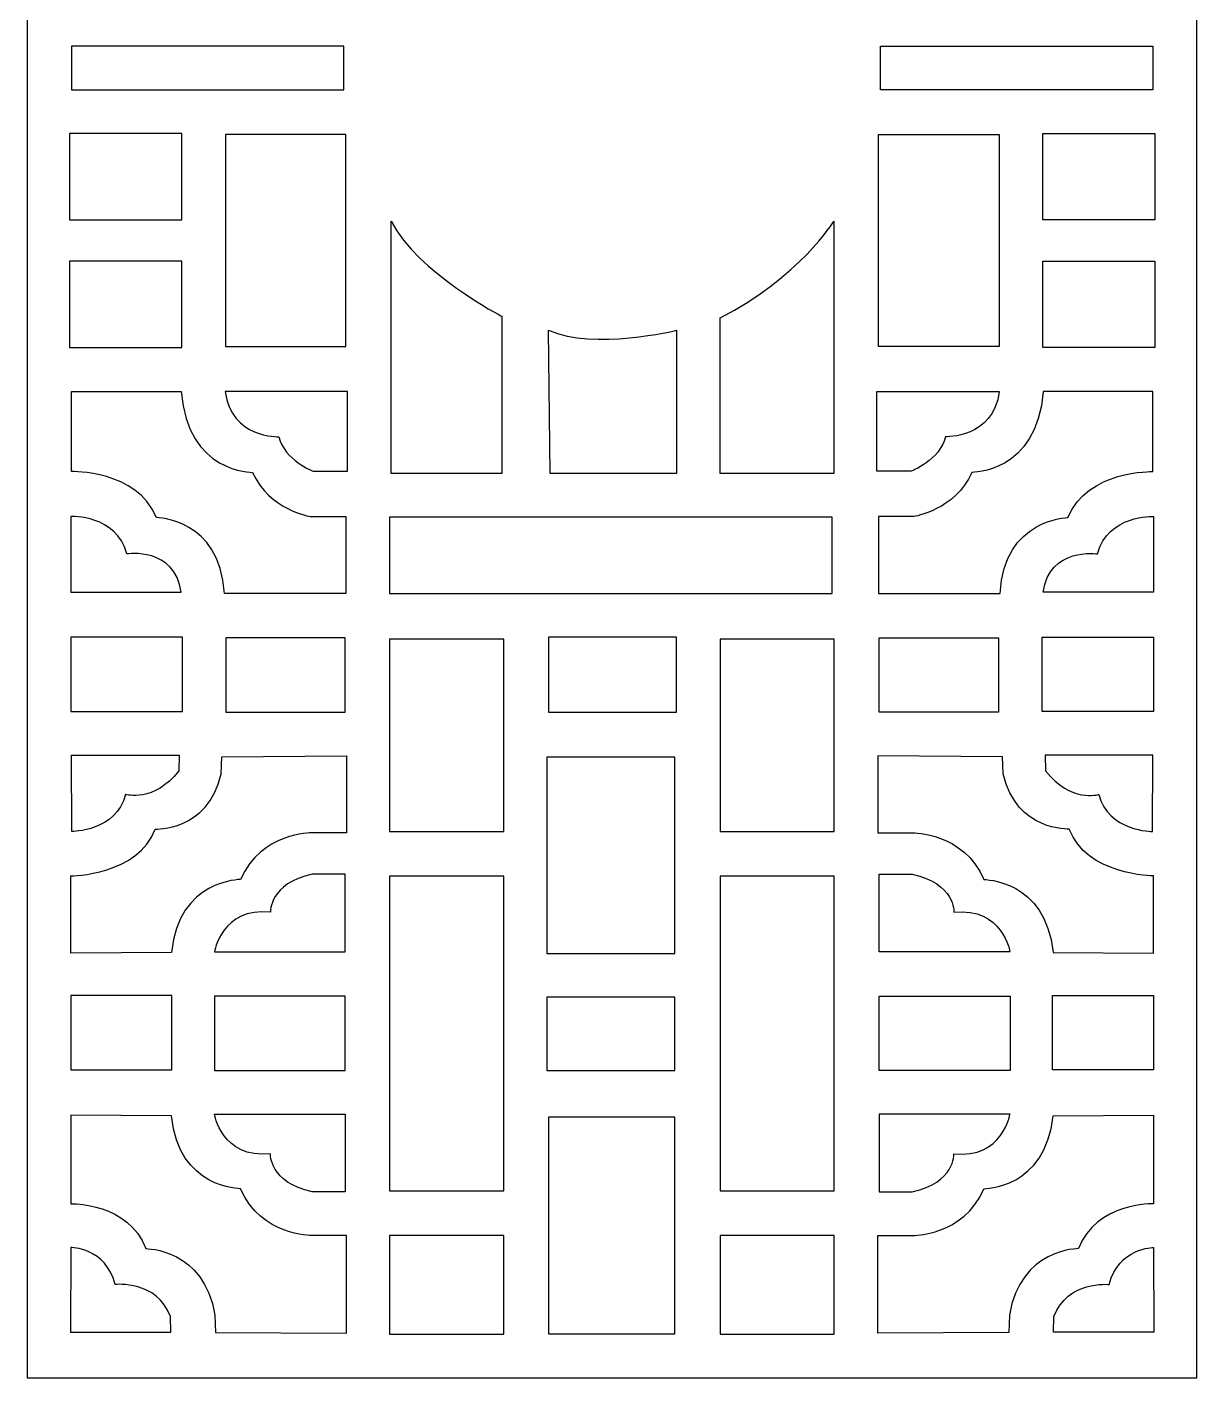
# Model space of a CAD drawing. Header units: centimetres. Extents: x -27.5 to -15.6, y -3.3 to 9.5.
# Drawn here: x -27.5 to -21.79, y -3.29 to 3.31 of the extents above; entities that cross this region are included whole.
import ezdxf

# ---------------------------------------------------------------- set-up
doc = ezdxf.new("R2010")
doc.units = ezdxf.units.CM
doc.header["$MEASUREMENT"] = 0
doc.layers.add('layer 1', color=7, linetype='Continuous')

msp = doc.modelspace()

# ---------------------------------------------------------------- linework, layer by layer
at = {"layer": 'layer 1', "color": 250}
for points, knots in [([(-27.49999, -3.28878), (-27.49999, -3.28878), (-27.49999, 9.49995), (-27.49999, 9.49995), (-27.49999, 9.49995), (-27.49999, 9.49995), (-21.79027, 9.49995), (-21.79027, 9.49995), (-21.79027, 9.49995), (-21.79027, 9.49995), (-21.79027, -3.28878), (-21.79027, -3.28878), (-21.79027, -3.28878), (-21.79027, -3.28878), (-27.49999, -3.28878), (-27.49999, -3.28878)], [0, 0, 0, 0, 0.2, 0.2, 0.2, 0.2, 0.4, 0.4, 0.4, 0.4, 0.6, 0.6, 0.6, 0.6, 1, 1, 1, 1]), ([(-27.28254, 3.00045), (-27.28254, 3.00045), (-27.28254, 3.21345), (-27.28254, 3.21345), (-27.28254, 3.21345), (-27.28254, 3.21345), (-25.95385, 3.21345), (-25.95385, 3.21345), (-25.95385, 3.21345), (-25.95385, 3.21345), (-25.95385, 3.00045), (-25.95385, 3.00045), (-25.95385, 3.00045), (-25.95385, 3.00045), (-27.28254, 3.00045), (-27.28254, 3.00045)], [0, 0, 0, 0, 0.2, 0.2, 0.2, 0.2, 0.4, 0.4, 0.4, 0.4, 0.6, 0.6, 0.6, 0.6, 1, 1, 1, 1]), ([(-22.00564, 3.00045), (-22.00564, 3.00045), (-22.00564, 3.21345), (-22.00564, 3.21345), (-22.00564, 3.21345), (-22.00564, 3.21345), (-23.33433, 3.21345), (-23.33433, 3.21345), (-23.33433, 3.21345), (-23.33433, 3.21345), (-23.33433, 3.00045), (-23.33433, 3.00045), (-23.33433, 3.00045), (-23.33433, 3.00045), (-22.00564, 3.00045), (-22.00564, 3.00045)], [0, 0, 0, 0, 0.2, 0.2, 0.2, 0.2, 0.4, 0.4, 0.4, 0.4, 0.6, 0.6, 0.6, 0.6, 1, 1, 1, 1]), ([(-27.29269, 2.36653), (-27.29269, 2.36653), (-27.29269, 2.78745), (-27.29269, 2.78745), (-27.29269, 2.78745), (-27.29269, 2.78745), (-26.74498, 2.78745), (-26.74498, 2.78745), (-26.74498, 2.78745), (-26.74498, 2.78745), (-26.74498, 2.36653), (-26.74498, 2.36653), (-26.74498, 2.36653), (-26.74498, 2.36653), (-27.29269, 2.36653), (-27.29269, 2.36653)], [0, 0, 0, 0, 0.2, 0.2, 0.2, 0.2, 0.4, 0.4, 0.4, 0.4, 0.6, 0.6, 0.6, 0.6, 1, 1, 1, 1]), ([(-26.53198, 1.74782), (-26.53198, 1.74782), (-26.53198, 2.78238), (-26.53198, 2.78238), (-26.53198, 2.78238), (-26.53198, 2.78238), (-25.94371, 2.78238), (-25.94371, 2.78238), (-25.94371, 2.78238), (-25.94371, 2.78238), (-25.94371, 1.74782), (-25.94371, 1.74782), (-25.94371, 1.74782), (-25.94371, 1.74782), (-26.53198, 1.74782), (-26.53198, 1.74782)], [0, 0, 0, 0, 0.2, 0.2, 0.2, 0.2, 0.4, 0.4, 0.4, 0.4, 0.6, 0.6, 0.6, 0.6, 1, 1, 1, 1]), ([(-22.7562, 1.74782), (-22.7562, 1.74782), (-22.7562, 2.78238), (-22.7562, 2.78238), (-22.7562, 2.78238), (-22.7562, 2.78238), (-23.34448, 2.78238), (-23.34448, 2.78238), (-23.34448, 2.78238), (-23.34448, 2.78238), (-23.34448, 1.74782), (-23.34448, 1.74782), (-23.34448, 1.74782), (-23.34448, 1.74782), (-22.7562, 1.74782), (-22.7562, 1.74782)], [0, 0, 0, 0, 0.2, 0.2, 0.2, 0.2, 0.4, 0.4, 0.4, 0.4, 0.6, 0.6, 0.6, 0.6, 1, 1, 1, 1]), ([(-21.99549, 2.36653), (-21.99549, 2.36653), (-21.99549, 2.78745), (-21.99549, 2.78745), (-21.99549, 2.78745), (-21.99549, 2.78745), (-22.5432, 2.78745), (-22.5432, 2.78745), (-22.5432, 2.78745), (-22.5432, 2.78745), (-22.5432, 2.36653), (-22.5432, 2.36653), (-22.5432, 2.36653), (-22.5432, 2.36653), (-21.99549, 2.36653), (-21.99549, 2.36653)], [0, 0, 0, 0, 0.2, 0.2, 0.2, 0.2, 0.4, 0.4, 0.4, 0.4, 0.6, 0.6, 0.6, 0.6, 1, 1, 1, 1]), ([(-25.7231, 1.12658), (-25.7231, 1.12658), (-25.183, 1.12658), (-25.183, 1.12658), (-25.183, 1.12658), (-25.183, 1.12658), (-25.183, 1.89489), (-25.183, 1.89489), (-25.183, 1.89489), (-25.183, 1.89489), (-25.59378, 2.10789), (-25.7231, 2.35892), (-25.7231, 2.35892), (-25.7231, 2.35892), (-25.7231, 1.12658), (-25.7231, 1.12658)], [0, 0, 0, 0, 0.2, 0.2, 0.2, 0.2, 0.4, 0.4, 0.4, 0.4, 0.6, 0.6, 0.6, 0.6, 1, 1, 1, 1]), ([(-24.11802, 1.12658), (-24.11802, 1.12658), (-23.56271, 1.12658), (-23.56271, 1.12658), (-23.56271, 1.12658), (-23.56271, 1.12658), (-23.56271, 2.35892), (-23.56271, 2.35892), (-23.56271, 2.35892), (-23.56271, 2.35892), (-23.73006, 2.08507), (-24.11802, 1.88729), (-24.11802, 1.88729), (-24.11802, 1.88729), (-24.11802, 1.12658), (-24.11802, 1.12658)], [0, 0, 0, 0, 0.2, 0.2, 0.2, 0.2, 0.4, 0.4, 0.4, 0.4, 0.6, 0.6, 0.6, 0.6, 1, 1, 1, 1]), ([(-27.29269, 1.74275), (-27.29269, 1.74275), (-27.29269, 2.16367), (-27.29269, 2.16367), (-27.29269, 2.16367), (-27.29269, 2.16367), (-26.74498, 2.16367), (-26.74498, 2.16367), (-26.74498, 2.16367), (-26.74498, 2.16367), (-26.74498, 1.74275), (-26.74498, 1.74275), (-26.74498, 1.74275), (-26.74498, 1.74275), (-27.29269, 1.74275), (-27.29269, 1.74275)], [0, 0, 0, 0, 0.2, 0.2, 0.2, 0.2, 0.4, 0.4, 0.4, 0.4, 0.6, 0.6, 0.6, 0.6, 1, 1, 1, 1]), ([(-21.99549, 1.74275), (-21.99549, 1.74275), (-21.99549, 2.16367), (-21.99549, 2.16367), (-21.99549, 2.16367), (-21.99549, 2.16367), (-22.5432, 2.16367), (-22.5432, 2.16367), (-22.5432, 2.16367), (-22.5432, 2.16367), (-22.5432, 1.74275), (-22.5432, 1.74275), (-22.5432, 1.74275), (-22.5432, 1.74275), (-21.99549, 1.74275), (-21.99549, 1.74275)], [0, 0, 0, 0, 0.2, 0.2, 0.2, 0.2, 0.4, 0.4, 0.4, 0.4, 0.6, 0.6, 0.6, 0.6, 1, 1, 1, 1]), ([(-24.94718, 1.12658), (-24.94718, 1.12658), (-24.33101, 1.12658), (-24.33101, 1.12658), (-24.33101, 1.12658), (-24.33101, 1.12658), (-24.33101, 1.82643), (-24.33101, 1.82643), (-24.33101, 1.82643), (-24.33101, 1.82643), (-24.73419, 1.72754), (-24.95479, 1.82643), (-24.95479, 1.82643), (-24.95479, 1.82643), (-24.94718, 1.12658), (-24.94718, 1.12658)], [0, 0, 0, 0, 0.2, 0.2, 0.2, 0.2, 0.4, 0.4, 0.4, 0.4, 0.6, 0.6, 0.6, 0.6, 1, 1, 1, 1]), ([(-26.53705, 0.54211), (-26.53705, 0.54211), (-25.94371, 0.54211), (-25.94371, 0.54211), (-25.94371, 0.54211), (-25.94371, 0.54211), (-25.94371, 0.91738), (-25.94371, 0.91738), (-25.94371, 0.91738), (-25.94371, 0.91738), (-26.11613, 0.91738), (-26.11613, 0.91738), (-26.11613, 0.91738), (-26.11613, 0.91738), (-26.31898, 0.94781), (-26.39886, 1.13292), (-26.39886, 1.13292), (-26.39886, 1.13292), (-26.71582, 1.12658), (-26.74751, 1.52849), (-26.74751, 1.52849), (-26.74751, 1.52849), (-27.28254, 1.52849), (-27.28254, 1.52849), (-27.28254, 1.52849), (-27.28254, 1.52849), (-27.28254, 1.13672), (-27.28254, 1.13672), (-27.28254, 1.13672), (-27.28254, 1.13672), (-26.96432, 1.1456), (-26.86796, 0.91232), (-26.86796, 0.91232), (-26.86796, 0.91232), (-26.55734, 0.90724), (-26.53705, 0.54211)], [0, 0, 0, 0, 0.1, 0.1, 0.1, 0.1, 0.2, 0.2, 0.2, 0.2, 0.3, 0.3, 0.3, 0.3, 0.4, 0.4, 0.4, 0.4, 0.5, 0.5, 0.5, 0.5, 0.6, 0.6, 0.6, 0.6, 0.7, 0.7, 0.7, 0.7, 0.8, 0.8, 0.8, 0.8, 1, 1, 1, 1]), ([(-25.9361, 1.13799), (-25.9361, 1.13799), (-26.10218, 1.13799), (-26.10218, 1.13799), (-26.10218, 1.13799), (-26.10218, 1.13799), (-26.24418, 1.19251), (-26.27081, 1.30661), (-26.27081, 1.30661), (-26.27081, 1.30661), (-26.50282, 1.29901), (-26.53325, 1.52722), (-26.53325, 1.52722), (-26.53325, 1.52722), (-25.9361, 1.52722), (-25.9361, 1.52722), (-25.9361, 1.52722), (-25.9361, 1.52722), (-25.9361, 1.13799), (-25.9361, 1.13799)], [0, 0, 0, 0, 0.1666667, 0.1666667, 0.1666667, 0.1666667, 0.3333333, 0.3333333, 0.3333333, 0.3333333, 0.5, 0.5, 0.5, 0.5, 0.6666667, 0.6666667, 0.6666667, 0.6666667, 1, 1, 1, 1]), ([(-23.35209, 1.13799), (-23.35209, 1.13799), (-23.186, 1.13799), (-23.186, 1.13799), (-23.186, 1.13799), (-23.186, 1.13799), (-23.044, 1.19251), (-23.01738, 1.30661), (-23.01738, 1.30661), (-23.01738, 1.30661), (-22.78536, 1.29901), (-22.75493, 1.52722), (-22.75493, 1.52722), (-22.75493, 1.52722), (-23.35209, 1.52722), (-23.35209, 1.52722), (-23.35209, 1.52722), (-23.35209, 1.52722), (-23.35209, 1.13799), (-23.35209, 1.13799)], [0, 0, 0, 0, 0.1666667, 0.1666667, 0.1666667, 0.1666667, 0.3333333, 0.3333333, 0.3333333, 0.3333333, 0.5, 0.5, 0.5, 0.5, 0.6666667, 0.6666667, 0.6666667, 0.6666667, 1, 1, 1, 1]), ([(-22.75113, 0.54211), (-22.75113, 0.54211), (-23.34448, 0.54211), (-23.34448, 0.54211), (-23.34448, 0.54211), (-23.34448, 0.54211), (-23.34448, 0.91738), (-23.34448, 0.91738), (-23.34448, 0.91738), (-23.34448, 0.91738), (-23.17205, 0.91738), (-23.17205, 0.91738), (-23.17205, 0.91738), (-23.17205, 0.91738), (-22.9692, 0.94781), (-22.88932, 1.13292), (-22.88932, 1.13292), (-22.88932, 1.13292), (-22.57236, 1.12658), (-22.54067, 1.52849), (-22.54067, 1.52849), (-22.54067, 1.52849), (-22.00564, 1.52849), (-22.00564, 1.52849), (-22.00564, 1.52849), (-22.00564, 1.52849), (-22.00564, 1.13672), (-22.00564, 1.13672), (-22.00564, 1.13672), (-22.00564, 1.13672), (-22.32387, 1.1456), (-22.42022, 0.91232), (-22.42022, 0.91232), (-22.42022, 0.91232), (-22.73084, 0.90724), (-22.75113, 0.54211)], [0, 0, 0, 0, 0.1, 0.1, 0.1, 0.1, 0.2, 0.2, 0.2, 0.2, 0.3, 0.3, 0.3, 0.3, 0.4, 0.4, 0.4, 0.4, 0.5, 0.5, 0.5, 0.5, 0.6, 0.6, 0.6, 0.6, 0.7, 0.7, 0.7, 0.7, 0.8, 0.8, 0.8, 0.8, 1, 1, 1, 1]), ([(-26.74751, 0.54718), (-26.74751, 0.54718), (-27.28635, 0.54718), (-27.28635, 0.54718), (-27.28635, 0.54718), (-27.28635, 0.54718), (-27.28635, 0.91738), (-27.28635, 0.91738), (-27.28635, 0.91738), (-27.28635, 0.91738), (-27.06321, 0.92753), (-27.01249, 0.73482), (-27.01249, 0.73482), (-27.01249, 0.73482), (-26.77795, 0.77032), (-26.74751, 0.54718)], [0, 0, 0, 0, 0.2, 0.2, 0.2, 0.2, 0.4, 0.4, 0.4, 0.4, 0.6, 0.6, 0.6, 0.6, 1, 1, 1, 1]), ([(-22.54067, 0.54718), (-22.54067, 0.54718), (-22.00183, 0.54718), (-22.00183, 0.54718), (-22.00183, 0.54718), (-22.00183, 0.54718), (-22.00183, 0.91738), (-22.00183, 0.91738), (-22.00183, 0.91738), (-22.00183, 0.91738), (-22.22497, 0.92753), (-22.27569, 0.73482), (-22.27569, 0.73482), (-22.27569, 0.73482), (-22.51024, 0.77032), (-22.54067, 0.54718)], [0, 0, 0, 0, 0.2, 0.2, 0.2, 0.2, 0.4, 0.4, 0.4, 0.4, 0.6, 0.6, 0.6, 0.6, 1, 1, 1, 1]), ([(-25.73071, 0.54084), (-25.73071, 0.54084), (-25.73071, 0.91358), (-25.73071, 0.91358), (-25.73071, 0.91358), (-25.73071, 0.91358), (-23.57031, 0.91358), (-23.57031, 0.91358), (-23.57031, 0.91358), (-23.57031, 0.91358), (-23.57031, 0.54084), (-23.57031, 0.54084), (-23.57031, 0.54084), (-23.57031, 0.54084), (-25.73071, 0.54084), (-25.73071, 0.54084)], [0, 0, 0, 0, 0.2, 0.2, 0.2, 0.2, 0.4, 0.4, 0.4, 0.4, 0.6, 0.6, 0.6, 0.6, 1, 1, 1, 1]), ([(-27.2856, -0.03426), (-27.2856, -0.03426), (-27.2856, 0.32784), (-27.2856, 0.32784), (-27.2856, 0.32784), (-27.2856, 0.32784), (-26.74192, 0.32784), (-26.74192, 0.32784), (-26.74192, 0.32784), (-26.74192, 0.32784), (-26.74192, -0.03426), (-26.74192, -0.03426), (-26.74192, -0.03426), (-26.74192, -0.03426), (-27.2856, -0.03426), (-27.2856, -0.03426)], [0, 0, 0, 0, 0.2, 0.2, 0.2, 0.2, 0.4, 0.4, 0.4, 0.4, 0.6, 0.6, 0.6, 0.6, 1, 1, 1, 1]), ([(-26.53003, -0.0373), (-26.53003, -0.0373), (-26.53003, 0.32479), (-26.53003, 0.32479), (-26.53003, 0.32479), (-26.53003, 0.32479), (-25.94668, 0.32479), (-25.94668, 0.32479), (-25.94668, 0.32479), (-25.94668, 0.32479), (-25.94668, -0.0373), (-25.94668, -0.0373), (-25.94668, -0.0373), (-25.94668, -0.0373), (-26.53003, -0.0373), (-26.53003, -0.0373)], [0, 0, 0, 0, 0.2, 0.2, 0.2, 0.2, 0.4, 0.4, 0.4, 0.4, 0.6, 0.6, 0.6, 0.6, 1, 1, 1, 1]), ([(-25.73071, -0.62051), (-25.73071, -0.62051), (-25.73071, 0.31769), (-25.73071, 0.31769), (-25.73071, 0.31769), (-25.73071, 0.31769), (-25.17286, 0.31769), (-25.17286, 0.31769), (-25.17286, 0.31769), (-25.17286, 0.31769), (-25.17286, -0.62051), (-25.17286, -0.62051), (-25.17286, -0.62051), (-25.17286, -0.62051), (-25.73071, -0.62051), (-25.73071, -0.62051)], [0, 0, 0, 0, 0.2, 0.2, 0.2, 0.2, 0.4, 0.4, 0.4, 0.4, 0.6, 0.6, 0.6, 0.6, 1, 1, 1, 1]), ([(-24.95479, -0.0373), (-24.95479, -0.0373), (-24.95479, 0.32784), (-24.95479, 0.32784), (-24.95479, 0.32784), (-24.95479, 0.32784), (-24.33101, 0.32784), (-24.33101, 0.32784), (-24.33101, 0.32784), (-24.33101, 0.32784), (-24.33101, -0.0373), (-24.33101, -0.0373), (-24.33101, -0.0373), (-24.33101, -0.0373), (-24.95479, -0.0373), (-24.95479, -0.0373)], [0, 0, 0, 0, 0.2, 0.2, 0.2, 0.2, 0.4, 0.4, 0.4, 0.4, 0.6, 0.6, 0.6, 0.6, 1, 1, 1, 1]), ([(-24.11802, -0.62051), (-24.11802, -0.62051), (-24.11802, 0.31769), (-24.11802, 0.31769), (-24.11802, 0.31769), (-24.11802, 0.31769), (-23.56017, 0.31769), (-23.56017, 0.31769), (-23.56017, 0.31769), (-23.56017, 0.31769), (-23.56017, -0.62051), (-23.56017, -0.62051), (-23.56017, -0.62051), (-23.56017, -0.62051), (-24.11802, -0.62051), (-24.11802, -0.62051)], [0, 0, 0, 0, 0.2, 0.2, 0.2, 0.2, 0.4, 0.4, 0.4, 0.4, 0.6, 0.6, 0.6, 0.6, 1, 1, 1, 1]), ([(-22.75815, -0.0373), (-22.75815, -0.0373), (-22.75815, 0.32479), (-22.75815, 0.32479), (-22.75815, 0.32479), (-22.75815, 0.32479), (-23.3415, 0.32479), (-23.3415, 0.32479), (-23.3415, 0.32479), (-23.3415, 0.32479), (-23.3415, -0.0373), (-23.3415, -0.0373), (-23.3415, -0.0373), (-23.3415, -0.0373), (-22.75815, -0.0373), (-22.75815, -0.0373)], [0, 0, 0, 0, 0.2, 0.2, 0.2, 0.2, 0.4, 0.4, 0.4, 0.4, 0.6, 0.6, 0.6, 0.6, 1, 1, 1, 1]), ([(-22.00257, -0.03426), (-22.00257, -0.03426), (-22.00257, 0.32784), (-22.00257, 0.32784), (-22.00257, 0.32784), (-22.00257, 0.32784), (-22.54627, 0.32784), (-22.54627, 0.32784), (-22.54627, 0.32784), (-22.54627, 0.32784), (-22.54627, -0.03426), (-22.54627, -0.03426), (-22.54627, -0.03426), (-22.54627, -0.03426), (-22.00257, -0.03426), (-22.00257, -0.03426)], [0, 0, 0, 0, 0.2, 0.2, 0.2, 0.2, 0.4, 0.4, 0.4, 0.4, 0.6, 0.6, 0.6, 0.6, 1, 1, 1, 1]), ([(-27.28559, -1.21411), (-27.28559, -1.21411), (-26.79569, -1.21107), (-26.79569, -1.21107), (-26.79569, -1.21107), (-26.75918, -0.85506), (-26.45794, -0.85506), (-26.45794, -0.85506), (-26.45794, -0.85506), (-26.35753, -0.62381), (-26.11106, -0.62685), (-26.11106, -0.62685), (-26.11106, -0.62685), (-26.11106, -0.62685), (-25.94066, -0.62685), (-25.94066, -0.62685), (-25.94066, -0.62685), (-25.94066, -0.62685), (-25.94066, -0.25156), (-25.94066, -0.25156), (-25.94066, -0.25156), (-25.94066, -0.25156), (-26.54922, -0.2555), (-26.54922, -0.2555), (-26.54922, -0.2555), (-26.54922, -0.2555), (-26.55227, -0.3388), (-26.55227, -0.3388), (-26.55227, -0.3388), (-26.61921, -0.62381), (-26.87481, -0.60859), (-26.87481, -0.60859), (-26.87481, -0.60859), (-26.95696, -0.83376), (-27.28559, -0.83781), (-27.28559, -0.83781), (-27.28559, -0.83781), (-27.28559, -0.83781), (-27.28559, -1.21411), (-27.28559, -1.21411)], [0, 0, 0, 0, 0.0909091, 0.0909091, 0.0909091, 0.0909091, 0.1818182, 0.1818182, 0.1818182, 0.1818182, 0.2727273, 0.2727273, 0.2727273, 0.2727273, 0.3636364, 0.3636364, 0.3636364, 0.3636364, 0.4545455, 0.4545455, 0.4545455, 0.4545455, 0.5454545, 0.5454545, 0.5454545, 0.5454545, 0.6363636, 0.6363636, 0.6363636, 0.6363636, 0.7272727, 0.7272727, 0.7272727, 0.7272727, 0.8181818, 0.8181818, 0.8181818, 0.8181818, 1, 1, 1, 1]), ([(-27.28254, -0.24792), (-27.28254, -0.24792), (-27.28127, -0.62067), (-27.28127, -0.62067), (-27.28127, -0.62067), (-27.28127, -0.62067), (-27.06447, -0.6203), (-27.01883, -0.43991), (-27.01883, -0.43991), (-27.01883, -0.43991), (-26.88046, -0.48193), (-26.75947, -0.32399), (-26.75947, -0.32399), (-26.75947, -0.32399), (-26.7573, -0.24792), (-26.7573, -0.24792), (-26.7573, -0.24792), (-26.7573, -0.24792), (-27.28254, -0.24792), (-27.28254, -0.24792)], [0, 0, 0, 0, 0.1666667, 0.1666667, 0.1666667, 0.1666667, 0.3333333, 0.3333333, 0.3333333, 0.3333333, 0.5, 0.5, 0.5, 0.5, 0.6666667, 0.6666667, 0.6666667, 0.6666667, 1, 1, 1, 1]), ([(-24.9624, -1.2164), (-24.9624, -1.2164), (-24.9624, -0.25791), (-24.9624, -0.25791), (-24.9624, -0.25791), (-24.9624, -0.25791), (-24.33862, -0.25791), (-24.33862, -0.25791), (-24.33862, -0.25791), (-24.33862, -0.25791), (-24.33862, -1.2164), (-24.33862, -1.2164), (-24.33862, -1.2164), (-24.33862, -1.2164), (-24.9624, -1.2164), (-24.9624, -1.2164)], [0, 0, 0, 0, 0.2, 0.2, 0.2, 0.2, 0.4, 0.4, 0.4, 0.4, 0.6, 0.6, 0.6, 0.6, 1, 1, 1, 1]), ([(-22.0026, -1.21411), (-22.0026, -1.21411), (-22.49249, -1.21107), (-22.49249, -1.21107), (-22.49249, -1.21107), (-22.529, -0.85506), (-22.83024, -0.85506), (-22.83024, -0.85506), (-22.83024, -0.85506), (-22.93065, -0.62381), (-23.17712, -0.62685), (-23.17712, -0.62685), (-23.17712, -0.62685), (-23.17712, -0.62685), (-23.34752, -0.62685), (-23.34752, -0.62685), (-23.34752, -0.62685), (-23.34752, -0.62685), (-23.34752, -0.25156), (-23.34752, -0.25156), (-23.34752, -0.25156), (-23.34752, -0.25156), (-22.73896, -0.2555), (-22.73896, -0.2555), (-22.73896, -0.2555), (-22.73896, -0.2555), (-22.73592, -0.3388), (-22.73592, -0.3388), (-22.73592, -0.3388), (-22.66897, -0.62381), (-22.41338, -0.60859), (-22.41338, -0.60859), (-22.41338, -0.60859), (-22.33122, -0.83376), (-22.0026, -0.83781), (-22.0026, -0.83781), (-22.0026, -0.83781), (-22.0026, -0.83781), (-22.0026, -1.21411), (-22.0026, -1.21411)], [0, 0, 0, 0, 0.0909091, 0.0909091, 0.0909091, 0.0909091, 0.1818182, 0.1818182, 0.1818182, 0.1818182, 0.2727273, 0.2727273, 0.2727273, 0.2727273, 0.3636364, 0.3636364, 0.3636364, 0.3636364, 0.4545455, 0.4545455, 0.4545455, 0.4545455, 0.5454545, 0.5454545, 0.5454545, 0.5454545, 0.6363636, 0.6363636, 0.6363636, 0.6363636, 0.7272727, 0.7272727, 0.7272727, 0.7272727, 0.8181818, 0.8181818, 0.8181818, 0.8181818, 1, 1, 1, 1]), ([(-22.00564, -0.24792), (-22.00564, -0.24792), (-22.0069, -0.62067), (-22.0069, -0.62067), (-22.0069, -0.62067), (-22.0069, -0.62067), (-22.2237, -0.6203), (-22.26935, -0.43991), (-22.26935, -0.43991), (-22.26935, -0.43991), (-22.40773, -0.48193), (-22.52871, -0.32399), (-22.52871, -0.32399), (-22.52871, -0.32399), (-22.53089, -0.24792), (-22.53089, -0.24792), (-22.53089, -0.24792), (-22.53089, -0.24792), (-22.00564, -0.24792), (-22.00564, -0.24792)], [0, 0, 0, 0, 0.1666667, 0.1666667, 0.1666667, 0.1666667, 0.3333333, 0.3333333, 0.3333333, 0.3333333, 0.5, 0.5, 0.5, 0.5, 0.6666667, 0.6666667, 0.6666667, 0.6666667, 1, 1, 1, 1]), ([(-25.94675, -0.82843), (-25.94675, -0.82843), (-25.94675, -1.20879), (-25.94675, -1.20879), (-25.94675, -1.20879), (-25.94675, -1.20879), (-26.58574, -1.20879), (-26.58574, -1.20879), (-26.58574, -1.20879), (-26.58574, -1.20879), (-26.54922, -0.98971), (-26.31188, -1.01405), (-26.31188, -1.01405), (-26.31188, -1.01405), (-26.31797, -0.87408), (-26.10802, -0.82843), (-26.10802, -0.82843), (-26.10802, -0.82843), (-25.94675, -0.82843), (-25.94675, -0.82843)], [0, 0, 0, 0, 0.1666667, 0.1666667, 0.1666667, 0.1666667, 0.3333333, 0.3333333, 0.3333333, 0.3333333, 0.5, 0.5, 0.5, 0.5, 0.6666667, 0.6666667, 0.6666667, 0.6666667, 1, 1, 1, 1]), ([(-25.73071, -2.3752), (-25.73071, -2.3752), (-25.73071, -0.83858), (-25.73071, -0.83858), (-25.73071, -0.83858), (-25.73071, -0.83858), (-25.17286, -0.83858), (-25.17286, -0.83858), (-25.17286, -0.83858), (-25.17286, -0.83858), (-25.17286, -2.3752), (-25.17286, -2.3752), (-25.17286, -2.3752), (-25.17286, -2.3752), (-25.73071, -2.3752), (-25.73071, -2.3752)], [0, 0, 0, 0, 0.2, 0.2, 0.2, 0.2, 0.4, 0.4, 0.4, 0.4, 0.6, 0.6, 0.6, 0.6, 1, 1, 1, 1]), ([(-24.11802, -2.3752), (-24.11802, -2.3752), (-24.11802, -0.83858), (-24.11802, -0.83858), (-24.11802, -0.83858), (-24.11802, -0.83858), (-23.56017, -0.83858), (-23.56017, -0.83858), (-23.56017, -0.83858), (-23.56017, -0.83858), (-23.56017, -2.3752), (-23.56017, -2.3752), (-23.56017, -2.3752), (-23.56017, -2.3752), (-24.11802, -2.3752), (-24.11802, -2.3752)], [0, 0, 0, 0, 0.2, 0.2, 0.2, 0.2, 0.4, 0.4, 0.4, 0.4, 0.6, 0.6, 0.6, 0.6, 1, 1, 1, 1]), ([(-23.34143, -0.82843), (-23.34143, -0.82843), (-23.34143, -1.20879), (-23.34143, -1.20879), (-23.34143, -1.20879), (-23.34143, -1.20879), (-22.70245, -1.20879), (-22.70245, -1.20879), (-22.70245, -1.20879), (-22.70245, -1.20879), (-22.73896, -0.98971), (-22.9763, -1.01405), (-22.9763, -1.01405), (-22.9763, -1.01405), (-22.97021, -0.87408), (-23.18017, -0.82843), (-23.18017, -0.82843), (-23.18017, -0.82843), (-23.34143, -0.82843), (-23.34143, -0.82843)], [0, 0, 0, 0, 0.1666667, 0.1666667, 0.1666667, 0.1666667, 0.3333333, 0.3333333, 0.3333333, 0.3333333, 0.5, 0.5, 0.5, 0.5, 0.6666667, 0.6666667, 0.6666667, 0.6666667, 1, 1, 1, 1]), ([(-27.28559, -1.78388), (-27.28559, -1.78388), (-27.28559, -1.42179), (-27.28559, -1.42179), (-27.28559, -1.42179), (-27.28559, -1.42179), (-26.79265, -1.42179), (-26.79265, -1.42179), (-26.79265, -1.42179), (-26.79265, -1.42179), (-26.79265, -1.78388), (-26.79265, -1.78388), (-26.79265, -1.78388), (-26.79265, -1.78388), (-27.28559, -1.78388), (-27.28559, -1.78388)], [0, 0, 0, 0, 0.2, 0.2, 0.2, 0.2, 0.4, 0.4, 0.4, 0.4, 0.6, 0.6, 0.6, 0.6, 1, 1, 1, 1]), ([(-26.58579, -1.78692), (-26.58579, -1.78692), (-26.58579, -1.42483), (-26.58579, -1.42483), (-26.58579, -1.42483), (-26.58579, -1.42483), (-25.94669, -1.42483), (-25.94669, -1.42483), (-25.94669, -1.42483), (-25.94669, -1.42483), (-25.94669, -1.78692), (-25.94669, -1.78692), (-25.94669, -1.78692), (-25.94669, -1.78692), (-26.58579, -1.78692), (-26.58579, -1.78692)], [0, 0, 0, 0, 0.2, 0.2, 0.2, 0.2, 0.4, 0.4, 0.4, 0.4, 0.6, 0.6, 0.6, 0.6, 1, 1, 1, 1]), ([(-24.9624, -1.78692), (-24.9624, -1.78692), (-24.9624, -1.42939), (-24.9624, -1.42939), (-24.9624, -1.42939), (-24.9624, -1.42939), (-24.33862, -1.42939), (-24.33862, -1.42939), (-24.33862, -1.42939), (-24.33862, -1.42939), (-24.33862, -1.78692), (-24.33862, -1.78692), (-24.33862, -1.78692), (-24.33862, -1.78692), (-24.9624, -1.78692), (-24.9624, -1.78692)], [0, 0, 0, 0, 0.2, 0.2, 0.2, 0.2, 0.4, 0.4, 0.4, 0.4, 0.6, 0.6, 0.6, 0.6, 1, 1, 1, 1]), ([(-22.70239, -1.78692), (-22.70239, -1.78692), (-22.70239, -1.42483), (-22.70239, -1.42483), (-22.70239, -1.42483), (-22.70239, -1.42483), (-23.34149, -1.42483), (-23.34149, -1.42483), (-23.34149, -1.42483), (-23.34149, -1.42483), (-23.34149, -1.78692), (-23.34149, -1.78692), (-23.34149, -1.78692), (-23.34149, -1.78692), (-22.70239, -1.78692), (-22.70239, -1.78692)], [0, 0, 0, 0, 0.2, 0.2, 0.2, 0.2, 0.4, 0.4, 0.4, 0.4, 0.6, 0.6, 0.6, 0.6, 1, 1, 1, 1]), ([(-22.0026, -1.78388), (-22.0026, -1.78388), (-22.0026, -1.42179), (-22.0026, -1.42179), (-22.0026, -1.42179), (-22.0026, -1.42179), (-22.49553, -1.42179), (-22.49553, -1.42179), (-22.49553, -1.42179), (-22.49553, -1.42179), (-22.49553, -1.78388), (-22.49553, -1.78388), (-22.49553, -1.78388), (-22.49553, -1.78388), (-22.0026, -1.78388), (-22.0026, -1.78388)], [0, 0, 0, 0, 0.2, 0.2, 0.2, 0.2, 0.4, 0.4, 0.4, 0.4, 0.6, 0.6, 0.6, 0.6, 1, 1, 1, 1]), ([(-27.28559, -2.00601), (-27.28559, -2.00601), (-26.79569, -2.00905), (-26.79569, -2.00905), (-26.79569, -2.00905), (-26.75918, -2.36506), (-26.45794, -2.36506), (-26.45794, -2.36506), (-26.45794, -2.36506), (-26.35753, -2.59632), (-26.11106, -2.59327), (-26.11106, -2.59327), (-26.11106, -2.59327), (-26.11106, -2.59327), (-25.94066, -2.59327), (-25.94066, -2.59327), (-25.94066, -2.59327), (-25.94066, -2.59327), (-25.94066, -3.06998), (-25.94066, -3.06998), (-25.94066, -3.06998), (-25.94066, -3.06998), (-26.57965, -3.06605), (-26.57965, -3.06605), (-26.57965, -3.06605), (-26.57965, -3.06605), (-26.5827, -2.98276), (-26.5827, -2.98276), (-26.5827, -2.98276), (-26.63442, -2.65717), (-26.92045, -2.65717), (-26.92045, -2.65717), (-26.92045, -2.65717), (-27.0026, -2.432), (-27.28559, -2.43809), (-27.28559, -2.43809), (-27.28559, -2.43809), (-27.28559, -2.43809), (-27.28559, -2.00601), (-27.28559, -2.00601)], [0, 0, 0, 0, 0.0909091, 0.0909091, 0.0909091, 0.0909091, 0.1818182, 0.1818182, 0.1818182, 0.1818182, 0.2727273, 0.2727273, 0.2727273, 0.2727273, 0.3636364, 0.3636364, 0.3636364, 0.3636364, 0.4545455, 0.4545455, 0.4545455, 0.4545455, 0.5454545, 0.5454545, 0.5454545, 0.5454545, 0.6363636, 0.6363636, 0.6363636, 0.6363636, 0.7272727, 0.7272727, 0.7272727, 0.7272727, 0.8181818, 0.8181818, 0.8181818, 0.8181818, 1, 1, 1, 1]), ([(-25.94675, -2.38028), (-25.94675, -2.38028), (-25.94675, -1.99992), (-25.94675, -1.99992), (-25.94675, -1.99992), (-25.94675, -1.99992), (-26.58574, -1.99992), (-26.58574, -1.99992), (-26.58574, -1.99992), (-26.58574, -1.99992), (-26.54922, -2.21901), (-26.31188, -2.19466), (-26.31188, -2.19466), (-26.31188, -2.19466), (-26.31797, -2.33463), (-26.10802, -2.38028), (-26.10802, -2.38028), (-26.10802, -2.38028), (-25.94675, -2.38028), (-25.94675, -2.38028)], [0, 0, 0, 0, 0.1666667, 0.1666667, 0.1666667, 0.1666667, 0.3333333, 0.3333333, 0.3333333, 0.3333333, 0.5, 0.5, 0.5, 0.5, 0.6666667, 0.6666667, 0.6666667, 0.6666667, 1, 1, 1, 1]), ([(-24.95479, -3.07251), (-24.95479, -3.07251), (-24.95479, -2.01514), (-24.95479, -2.01514), (-24.95479, -2.01514), (-24.95479, -2.01514), (-24.33862, -2.01514), (-24.33862, -2.01514), (-24.33862, -2.01514), (-24.33862, -2.01514), (-24.33862, -3.07251), (-24.33862, -3.07251), (-24.33862, -3.07251), (-24.33862, -3.07251), (-24.95479, -3.07251), (-24.95479, -3.07251)], [0, 0, 0, 0, 0.2, 0.2, 0.2, 0.2, 0.4, 0.4, 0.4, 0.4, 0.6, 0.6, 0.6, 0.6, 1, 1, 1, 1]), ([(-22.0026, -2.00601), (-22.0026, -2.00601), (-22.49249, -2.00905), (-22.49249, -2.00905), (-22.49249, -2.00905), (-22.529, -2.36506), (-22.83024, -2.36506), (-22.83024, -2.36506), (-22.83024, -2.36506), (-22.93065, -2.59632), (-23.17712, -2.59327), (-23.17712, -2.59327), (-23.17712, -2.59327), (-23.17712, -2.59327), (-23.34752, -2.59327), (-23.34752, -2.59327), (-23.34752, -2.59327), (-23.34752, -2.59327), (-23.34752, -3.06998), (-23.34752, -3.06998), (-23.34752, -3.06998), (-23.34752, -3.06998), (-22.70853, -3.06605), (-22.70853, -3.06605), (-22.70853, -3.06605), (-22.70853, -3.06605), (-22.70548, -2.98276), (-22.70548, -2.98276), (-22.70548, -2.98276), (-22.65376, -2.65717), (-22.36773, -2.65717), (-22.36773, -2.65717), (-22.36773, -2.65717), (-22.28558, -2.432), (-22.0026, -2.43809), (-22.0026, -2.43809), (-22.0026, -2.43809), (-22.0026, -2.43809), (-22.0026, -2.00601), (-22.0026, -2.00601)], [0, 0, 0, 0, 0.0909091, 0.0909091, 0.0909091, 0.0909091, 0.1818182, 0.1818182, 0.1818182, 0.1818182, 0.2727273, 0.2727273, 0.2727273, 0.2727273, 0.3636364, 0.3636364, 0.3636364, 0.3636364, 0.4545455, 0.4545455, 0.4545455, 0.4545455, 0.5454545, 0.5454545, 0.5454545, 0.5454545, 0.6363636, 0.6363636, 0.6363636, 0.6363636, 0.7272727, 0.7272727, 0.7272727, 0.7272727, 0.8181818, 0.8181818, 0.8181818, 0.8181818, 1, 1, 1, 1]), ([(-23.34143, -2.38028), (-23.34143, -2.38028), (-23.34143, -1.99992), (-23.34143, -1.99992), (-23.34143, -1.99992), (-23.34143, -1.99992), (-22.70245, -1.99992), (-22.70245, -1.99992), (-22.70245, -1.99992), (-22.70245, -1.99992), (-22.73896, -2.21901), (-22.9763, -2.19466), (-22.9763, -2.19466), (-22.9763, -2.19466), (-22.97021, -2.33463), (-23.18017, -2.38028), (-23.18017, -2.38028), (-23.18017, -2.38028), (-23.34143, -2.38028), (-23.34143, -2.38028)], [0, 0, 0, 0, 0.1666667, 0.1666667, 0.1666667, 0.1666667, 0.3333333, 0.3333333, 0.3333333, 0.3333333, 0.5, 0.5, 0.5, 0.5, 0.6666667, 0.6666667, 0.6666667, 0.6666667, 1, 1, 1, 1]), ([(-25.73071, -3.07505), (-25.73071, -3.07505), (-25.73071, -2.59327), (-25.73071, -2.59327), (-25.73071, -2.59327), (-25.73071, -2.59327), (-25.17286, -2.59327), (-25.17286, -2.59327), (-25.17286, -2.59327), (-25.17286, -2.59327), (-25.17286, -3.07505), (-25.17286, -3.07505), (-25.17286, -3.07505), (-25.17286, -3.07505), (-25.73071, -3.07505), (-25.73071, -3.07505)], [0, 0, 0, 0, 0.2, 0.2, 0.2, 0.2, 0.4, 0.4, 0.4, 0.4, 0.6, 0.6, 0.6, 0.6, 1, 1, 1, 1]), ([(-24.11802, -3.07505), (-24.11802, -3.07505), (-24.11802, -2.59327), (-24.11802, -2.59327), (-24.11802, -2.59327), (-24.11802, -2.59327), (-23.56017, -2.59327), (-23.56017, -2.59327), (-23.56017, -2.59327), (-23.56017, -2.59327), (-23.56017, -3.07505), (-23.56017, -3.07505), (-23.56017, -3.07505), (-23.56017, -3.07505), (-24.11802, -3.07505), (-24.11802, -3.07505)], [0, 0, 0, 0, 0.2, 0.2, 0.2, 0.2, 0.4, 0.4, 0.4, 0.4, 0.6, 0.6, 0.6, 0.6, 1, 1, 1, 1]), ([(-27.28761, -3.06491), (-27.28761, -3.06491), (-27.28635, -2.65159), (-27.28635, -2.65159), (-27.28635, -2.65159), (-27.28635, -2.65159), (-27.11519, -2.65195), (-27.06954, -2.83235), (-27.06954, -2.83235), (-27.06954, -2.83235), (-26.86524, -2.81062), (-26.80004, -2.98884), (-26.80004, -2.98884), (-26.80004, -2.98884), (-26.79787, -3.06491), (-26.79787, -3.06491), (-26.79787, -3.06491), (-26.79787, -3.06491), (-27.28761, -3.06491), (-27.28761, -3.06491)], [0, 0, 0, 0, 0.1666667, 0.1666667, 0.1666667, 0.1666667, 0.3333333, 0.3333333, 0.3333333, 0.3333333, 0.5, 0.5, 0.5, 0.5, 0.6666667, 0.6666667, 0.6666667, 0.6666667, 1, 1, 1, 1]), ([(-22.00057, -3.06491), (-22.00057, -3.06491), (-22.00183, -2.65159), (-22.00183, -2.65159), (-22.00183, -2.65159), (-22.00183, -2.65159), (-22.17299, -2.65195), (-22.21863, -2.83235), (-22.21863, -2.83235), (-22.21863, -2.83235), (-22.42294, -2.81062), (-22.48814, -2.98884), (-22.48814, -2.98884), (-22.48814, -2.98884), (-22.49031, -3.06491), (-22.49031, -3.06491), (-22.49031, -3.06491), (-22.49031, -3.06491), (-22.00057, -3.06491), (-22.00057, -3.06491)], [0, 0, 0, 0, 0.1666667, 0.1666667, 0.1666667, 0.1666667, 0.3333333, 0.3333333, 0.3333333, 0.3333333, 0.5, 0.5, 0.5, 0.5, 0.6666667, 0.6666667, 0.6666667, 0.6666667, 1, 1, 1, 1])]:
    msp.add_open_spline(points, degree=3, knots=knots, dxfattribs=at)

doc.saveas('drawing.dxf')
